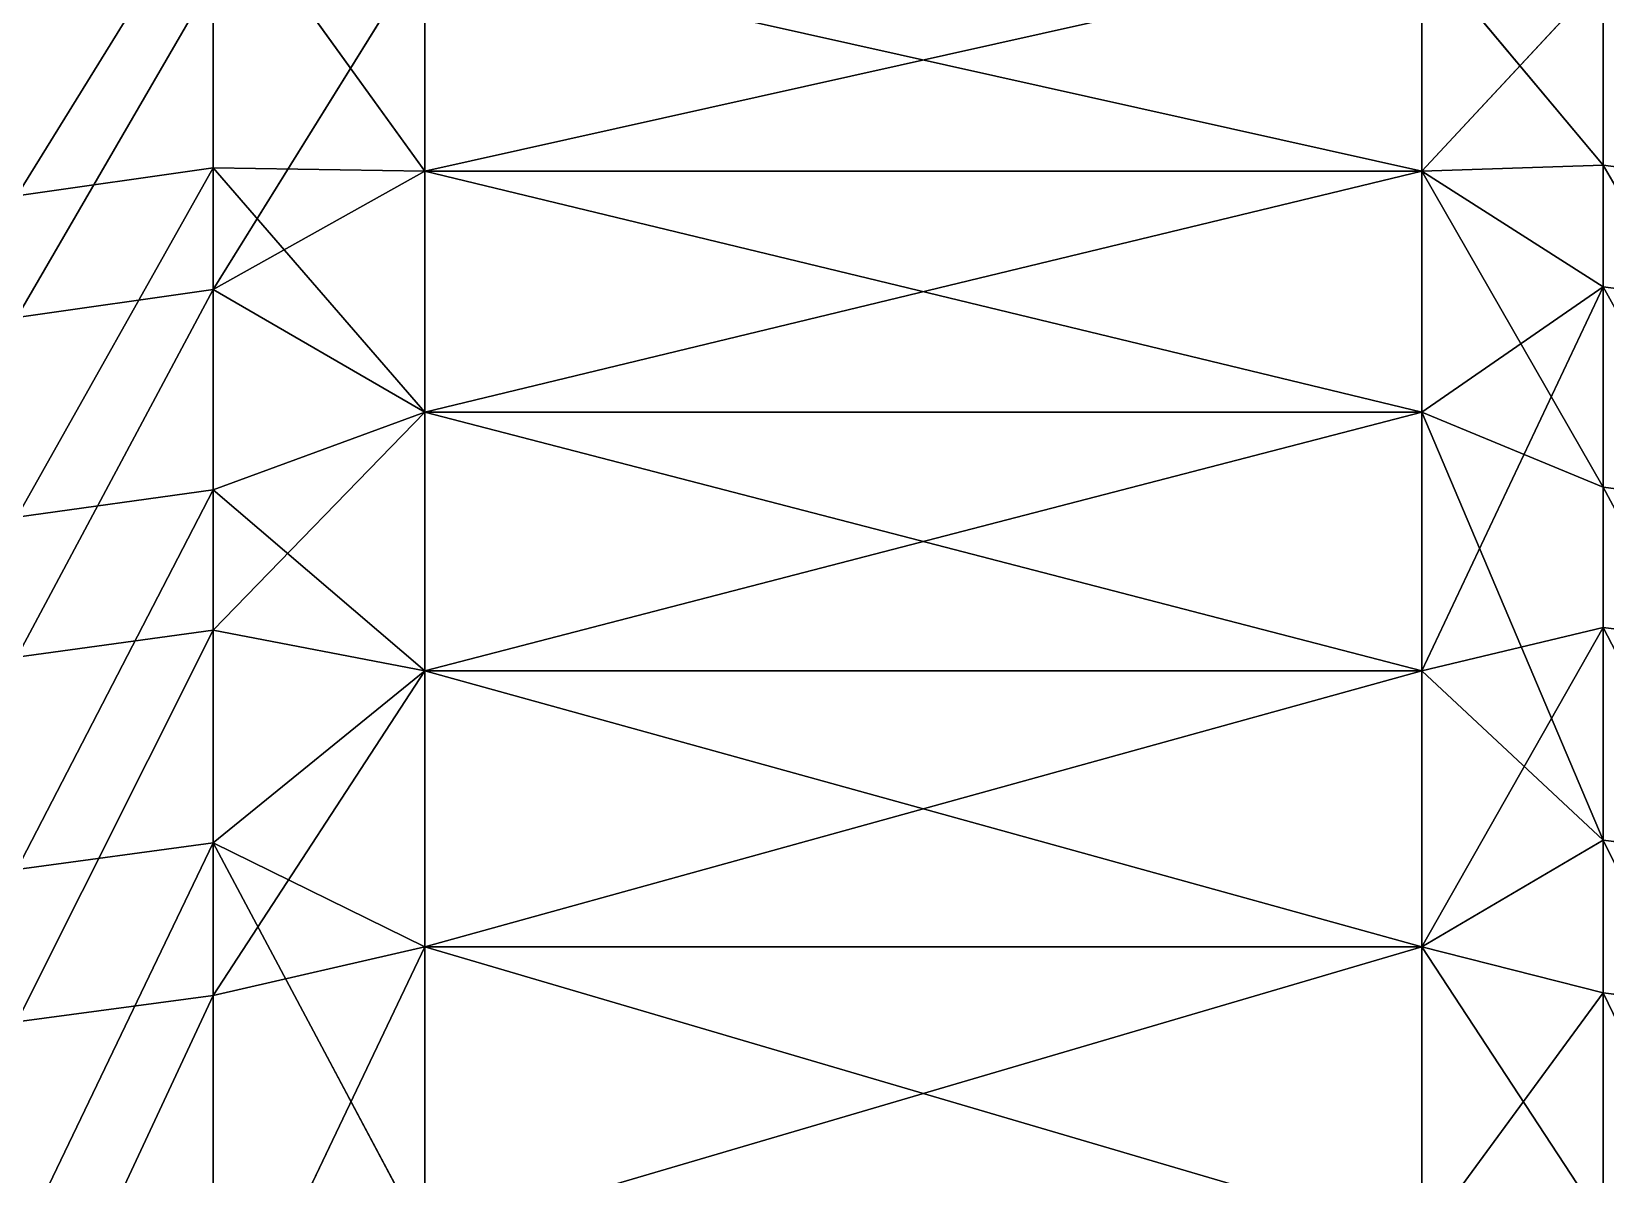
# Model space of a CAD drawing. Extents: x 207 to 387, y 94 to 160.
# Drawn here: x 250.46 to 250.6376, y 159.4171 to 159.5461 of the extents above; entities that cross this region are included whole.
import ezdxf

# ---------------------------------------------------------------- set-up
doc = ezdxf.new("R2010")
doc.units = 0
doc.header["$LTSCALE"] = 2.54
doc.layers.get('0').update_dxf_attribs({"color": 13, "linetype": 'CONTINUOUS'})

# ---------------------------------------------------------------- blocks, each defined once
blk = doc.blocks.new('SP_05_ALTFIELD_CREDENZA_DW')
at = {"color": 0}
for p, q in [((136.05654, 0.25224, 76.17676), (136.05654, 0.29684, 76.10826)), ((136.05654, 0.25224, 76.17676), (136.05654, 0.29684, 76.10826)), ((136.21336, 0.29712, 76.10845), (136.18949, 0.24706, 76.18341)), ((136.21336, 0.29712, 76.10845), (136.18949, 0.24706, 76.18341)), ((136.21336, 0.29712, 76.10845), (136.21336, 0.25253, 76.17693)), ((136.21336, 0.29712, 76.10845), (136.21336, 0.25253, 76.17693)), ((136.07699, 0.28013, 76.13139), (136.05654, 0.25224, 76.17676)), ((136.07699, 0.28013, 76.13139), (136.05654, 0.25224, 76.17676)), ((136.07699, 0.28013, 76.13139), (136.07699, 0.24706, 76.18341)), ((136.07699, 0.28013, 76.13139), (136.07699, 0.24706, 76.18341)), ((136.07699, 0.28013, 80.24361), (136.07699, 0.24706, 80.19159)), ((136.07699, 0.28013, 80.24361), (136.07699, 0.24706, 80.19159)), ((136.18949, 0.28013, 76.13139), (136.18949, 0.24706, 76.18341)), ((136.18949, 0.28013, 76.13139), (136.18949, 0.24706, 76.18341)), ((136.18949, 0.28013, 80.24361), (136.18949, 0.24706, 80.19159)), ((136.21336, 0.23532, 80.16956), (136.18949, 0.28013, 80.24361)), ((136.21336, 0.23532, 80.16956), (136.18949, 0.28013, 80.24361)), ((136.18949, 0.28013, 80.24361), (136.18949, 0.24706, 80.19159)), ((136.05654, 0.27827, 80.2391), (136.05654, 0.23503, 80.16973)), ((136.07699, 0.24706, 80.19159), (136.05654, 0.27827, 80.2391)), ((136.07699, 0.24706, 80.19159), (136.05654, 0.27827, 80.2391)), ((136.05654, 0.27827, 80.2391), (136.05654, 0.23503, 80.16973)), ((136.21336, 0.23532, 80.16956), (136.21336, 0.27855, 80.23891)), ((136.21336, 0.23532, 80.16956), (136.21336, 0.27855, 80.23891)), ((136.05654, 0.25224, 76.17676), (136.03364, 0.25504, 76.17848)), ((136.05654, 0.25224, 76.17676), (136.03364, 0.25504, 76.17848)), ((136.2355, 0.25549, 76.17876), (136.21336, 0.25253, 76.17693)), ((136.2355, 0.25549, 76.17876), (136.21336, 0.25253, 76.17693)), ((136.05654, 0.21101, 76.24734), (136.05654, 0.25224, 76.17676)), ((136.07699, 0.24706, 76.18341), (136.05654, 0.25224, 76.17676)), ((136.05654, 0.21101, 76.24734), (136.05654, 0.25224, 76.17676)), ((136.07699, 0.24706, 76.18341), (136.05654, 0.25224, 76.17676)), ((136.18949, 0.24706, 76.18341), (136.21336, 0.25253, 76.17693)), ((136.21336, 0.25253, 76.17693), (136.18949, 0.21592, 76.23661)), ((136.21336, 0.25253, 76.17693), (136.18949, 0.21592, 76.23661)), ((136.18949, 0.24706, 76.18341), (136.21336, 0.25253, 76.17693)), ((136.21336, 0.25253, 76.17693), (136.21336, 0.21131, 76.2475)), ((136.21336, 0.25253, 76.17693), (136.21336, 0.21131, 76.2475)), ((136.07699, 0.24706, 76.18341), (136.05654, 0.21101, 76.24734)), ((136.07699, 0.24706, 76.18341), (136.05654, 0.21101, 76.24734)), ((136.07699, 0.24706, 80.19159), (136.05654, 0.23503, 80.16973)), ((136.07699, 0.24706, 80.19159), (136.05654, 0.23503, 80.16973)), ((136.07699, 0.24706, 76.18341), (136.18949, 0.24706, 76.18341)), ((136.07699, 0.24706, 76.18341), (136.07699, 0.21592, 76.23661)), ((136.07699, 0.24706, 76.18341), (136.18949, 0.24706, 76.18341)), ((136.07699, 0.24706, 76.18341), (136.07699, 0.21592, 76.23661)), ((136.07699, 0.24706, 80.19159), (136.07699, 0.21592, 80.1384)), ((136.07699, 0.24706, 80.19159), (136.07699, 0.21592, 80.1384)), ((136.07699, 0.24706, 80.19159), (136.18949, 0.24706, 80.19159)), ((136.07699, 0.24706, 80.19159), (136.18949, 0.24706, 80.19159)), ((136.18949, 0.24706, 76.18341), (136.18949, 0.21592, 76.23661)), ((136.18949, 0.24706, 76.18341), (136.18949, 0.21592, 76.23661)), ((136.18949, 0.24706, 80.19159), (136.18949, 0.21592, 80.1384)), ((136.21336, 0.23532, 80.16956), (136.18949, 0.24706, 80.19159)), ((136.21336, 0.23532, 80.16956), (136.18949, 0.24706, 80.19159)), ((136.18949, 0.24706, 80.19159), (136.18949, 0.21592, 80.1384)), ((136.2355, 0.23832, 80.16779), (136.21336, 0.23532, 80.16956)), ((136.2355, 0.23832, 80.16779), (136.21336, 0.23532, 80.16956)), ((136.05654, 0.23503, 80.16973), (136.03364, 0.23786, 80.16806)), ((136.05654, 0.23503, 80.16973), (136.03364, 0.23786, 80.16806)), ((136.05654, 0.23503, 80.16973), (136.05654, 0.1952, 80.09835)), ((136.05654, 0.23503, 80.16973), (136.07699, 0.21592, 80.1384)), ((136.07699, 0.18674, 80.0841), (136.05654, 0.23503, 80.16973)), ((136.07699, 0.18674, 80.0841), (136.05654, 0.23503, 80.16973)), ((136.05654, 0.23503, 80.16973), (136.05654, 0.1952, 80.09835)), ((136.05654, 0.23503, 80.16973), (136.07699, 0.21592, 80.1384)), ((136.21336, 0.23532, 80.16956), (136.18949, 0.21592, 80.1384)), ((136.21336, 0.23532, 80.16956), (136.18949, 0.21592, 80.1384)), ((136.21336, 0.1955, 80.09819), (136.21336, 0.23532, 80.16956)), ((136.21336, 0.1955, 80.09819), (136.21336, 0.23532, 80.16956)), ((136.07699, 0.21592, 76.23661), (136.05654, 0.17261, 76.32115)), ((136.07699, 0.21592, 76.23661), (136.05654, 0.17261, 76.32115)), ((136.07699, 0.21592, 76.23661), (136.05654, 0.21101, 76.24734)), ((136.07699, 0.21592, 76.23661), (136.05654, 0.21101, 76.24734)), ((136.07699, 0.21592, 76.23661), (136.18949, 0.21592, 76.23661)), ((136.07699, 0.21592, 76.23661), (136.07699, 0.18674, 76.2909)), ((136.07699, 0.21592, 76.23661), (136.18949, 0.21592, 76.23661)), ((136.07699, 0.21592, 76.23661), (136.07699, 0.18674, 76.2909)), ((136.07699, 0.21592, 80.1384), (136.07699, 0.18674, 80.0841)), ((136.07699, 0.21592, 80.1384), (136.07699, 0.18674, 80.0841)), ((136.07699, 0.21592, 80.1384), (136.18949, 0.21592, 80.1384)), ((136.07699, 0.21592, 80.1384), (136.18949, 0.21592, 80.1384)), ((136.21336, 0.21131, 76.2475), (136.18949, 0.21592, 76.23661)), ((136.18949, 0.21592, 76.23661), (136.18949, 0.18674, 76.2909)), ((136.21336, 0.21131, 76.2475), (136.18949, 0.21592, 76.23661)), ((136.18949, 0.21592, 76.23661), (136.18949, 0.18674, 76.2909)), ((136.18949, 0.21592, 80.1384), (136.18949, 0.18674, 80.0841)), ((136.18949, 0.21592, 80.1384), (136.21336, 0.1955, 80.09819)), ((136.18949, 0.21592, 80.1384), (136.18949, 0.18674, 80.0841)), ((136.18949, 0.21592, 80.1384), (136.21336, 0.1955, 80.09819)), ((136.05654, 0.21101, 76.24734), (136.03364, 0.21389, 76.24892)), ((136.05654, 0.21101, 76.24734), (136.03364, 0.21389, 76.24892)), ((136.2355, 0.21436, 76.24918), (136.21336, 0.21131, 76.2475)), ((136.2355, 0.21436, 76.24918), (136.21336, 0.21131, 76.2475)), ((136.05654, 0.17261, 76.32115), (136.05654, 0.21101, 76.24734)), ((136.05654, 0.17261, 76.32115), (136.05654, 0.21101, 76.24734)), ((136.18949, 0.18674, 76.2909), (136.21336, 0.21131, 76.2475)), ((136.18949, 0.18674, 76.2909), (136.21336, 0.21131, 76.2475)), ((136.21336, 0.21131, 76.2475), (136.21336, 0.17291, 76.3213)), ((136.21336, 0.21131, 76.2475), (136.21336, 0.17291, 76.3213)), ((136.05654, 0.1952, 80.09835), (136.03364, 0.19811, 80.09682)), ((136.05654, 0.1952, 80.09835), (136.03364, 0.19811, 80.09682)), ((136.2355, 0.19858, 80.09657), (136.21336, 0.1955, 80.09819)), ((136.2355, 0.19858, 80.09657), (136.21336, 0.1955, 80.09819)), ((136.18949, 0.18674, 80.0841), (136.21336, 0.1955, 80.09819)), ((136.18949, 0.18674, 80.0841), (136.21336, 0.1955, 80.09819)), ((136.21336, 0.15919, 80.02498), (136.21336, 0.1955, 80.09819)), ((136.21336, 0.15919, 80.02498), (136.21336, 0.1955, 80.09819)), ((136.05654, 0.1952, 80.09835), (136.05654, 0.15888, 80.02512)), ((136.05654, 0.1952, 80.09835), (136.07699, 0.18674, 80.0841)), ((136.07699, 0.15956, 80.02877), (136.05654, 0.1952, 80.09835)), ((136.07699, 0.15956, 80.02877), (136.05654, 0.1952, 80.09835)), ((136.05654, 0.1952, 80.09835), (136.05654, 0.15888, 80.02512)), ((136.05654, 0.1952, 80.09835), (136.07699, 0.18674, 80.0841)), ((136.05654, 0.17261, 76.32115), (136.07699, 0.18674, 76.2909)), ((136.05654, 0.17261, 76.32115), (136.07699, 0.18674, 76.2909)), ((136.07699, 0.18674, 76.2909), (136.07699, 0.15956, 76.34623)), ((136.18949, 0.18674, 76.2909), (136.07699, 0.18674, 76.2909)), ((136.18949, 0.18674, 76.2909), (136.07699, 0.18674, 76.2909)), ((136.07699, 0.18674, 76.2909), (136.07699, 0.15956, 76.34623)), ((136.07699, 0.18674, 80.0841), (136.07699, 0.15956, 80.02877)), ((136.18949, 0.18674, 80.0841), (136.07699, 0.18674, 80.0841)), ((136.07699, 0.18674, 80.0841), (136.07699, 0.15956, 80.02877)), ((136.18949, 0.18674, 80.0841), (136.07699, 0.18674, 80.0841)), ((136.21336, 0.17291, 76.3213), (136.18949, 0.18674, 76.2909)), ((136.18949, 0.18674, 76.2909), (136.18949, 0.15956, 76.34623)), ((136.21336, 0.17291, 76.3213), (136.18949, 0.18674, 76.2909)), ((136.18949, 0.18674, 76.2909), (136.18949, 0.15956, 76.34623)), ((136.18949, 0.18674, 80.0841), (136.18949, 0.15956, 80.02877)), ((136.21336, 0.15919, 80.02498), (136.18949, 0.18674, 80.0841)), ((136.21336, 0.15919, 80.02498), (136.18949, 0.18674, 80.0841)), ((136.18949, 0.18674, 80.0841), (136.18949, 0.15956, 80.02877)), ((136.2355, 0.17604, 76.32283), (136.21336, 0.17291, 76.3213)), ((136.2355, 0.17604, 76.32283), (136.21336, 0.17291, 76.3213)), ((136.05654, 0.17261, 76.32115), (136.03364, 0.17555, 76.32259)), ((136.05654, 0.17261, 76.32115), (136.03364, 0.17555, 76.32259)), ((136.05654, 0.13756, 76.39753), (136.05654, 0.17261, 76.32115)), ((136.07699, 0.15956, 76.34623), (136.05654, 0.17261, 76.32115)), ((136.05654, 0.13756, 76.39753), (136.05654, 0.17261, 76.32115)), ((136.07699, 0.15956, 76.34623), (136.05654, 0.17261, 76.32115)), ((136.18949, 0.15956, 76.34623), (136.21336, 0.17291, 76.3213)), ((136.21336, 0.17291, 76.3213), (136.18949, 0.13442, 76.40251)), ((136.21336, 0.17291, 76.3213), (136.18949, 0.13442, 76.40251)), ((136.18949, 0.15956, 76.34623), (136.21336, 0.17291, 76.3213)), ((136.21336, 0.17291, 76.3213), (136.21336, 0.13787, 76.39766)), ((136.21336, 0.17291, 76.3213), (136.21336, 0.13787, 76.39766)), ((136.05654, 0.15888, 80.02512), (136.03364, 0.16186, 80.02374)), ((136.05654, 0.15888, 80.02512), (136.03364, 0.16186, 80.02374)), ((136.2355, 0.16234, 80.02351), (136.21336, 0.15919, 80.02498)), ((136.2355, 0.16234, 80.02351), (136.21336, 0.15919, 80.02498)), ((136.07699, 0.15956, 76.34623), (136.05654, 0.13756, 76.39753)), ((136.07699, 0.15956, 76.34623), (136.05654, 0.13756, 76.39753)), ((136.07699, 0.15956, 80.02877), (136.05654, 0.15888, 80.02512)), ((136.07699, 0.15956, 80.02877), (136.05654, 0.15888, 80.02512)), ((136.05654, 0.15888, 80.02512), (136.05654, 0.12615, 79.95022)), ((136.07699, 0.13442, 79.97249), (136.05654, 0.15888, 80.02512)), ((136.07699, 0.13442, 79.97249), (136.05654, 0.15888, 80.02512)), ((136.05654, 0.15888, 80.02512), (136.05654, 0.12615, 79.95022)), ((136.07699, 0.15956, 76.34623), (136.18949, 0.15956, 76.34623)), ((136.07699, 0.15956, 76.34623), (136.07699, 0.13442, 76.40251)), ((136.07699, 0.15956, 76.34623), (136.18949, 0.15956, 76.34623)), ((136.07699, 0.15956, 76.34623), (136.07699, 0.13442, 76.40251)), ((136.07699, 0.15956, 80.02877), (136.07699, 0.13442, 79.97249)), ((136.07699, 0.15956, 80.02877), (136.07699, 0.13442, 79.97249)), ((136.07699, 0.15956, 80.02877), (136.18949, 0.15956, 80.02877)), ((136.07699, 0.15956, 80.02877), (136.18949, 0.15956, 80.02877)), ((136.18949, 0.15956, 76.34623), (136.18949, 0.13442, 76.40251)), ((136.18949, 0.15956, 76.34623), (136.18949, 0.13442, 76.40251)), ((136.18949, 0.15956, 80.02877), (136.18949, 0.13442, 79.97249)), ((136.21336, 0.15919, 80.02498), (136.18949, 0.15956, 80.02877)), ((136.21336, 0.15919, 80.02498), (136.18949, 0.15956, 80.02877)), ((136.21336, 0.12646, 79.95009), (136.18949, 0.15956, 80.02877)), ((136.21336, 0.12646, 79.95009), (136.18949, 0.15956, 80.02877)), ((136.18949, 0.15956, 80.02877), (136.18949, 0.13442, 79.97249)), ((136.21336, 0.12646, 79.95009), (136.21336, 0.15919, 80.02498)), ((136.21336, 0.12646, 79.95009), (136.21336, 0.15919, 80.02498))]:
    blk.add_line(p, q, dxfattribs=at)
at = {"color": 18}
mesh = blk.add_polyface(dxfattribs=at)
corners = [(136.03364, 0.29955, 76.11011), (136.05654, 0.25224, 76.17676), (136.05654, 0.29684, 76.10826), (136.03364, 0.25504, 76.17848)]
mesh.append_faces([[corners[k] for k in face] for face in [(0, 1, 2), (1, 0, 3)]], dxfattribs={"vtx0": -1, "color": 18})
mesh = blk.add_polyface(dxfattribs=at)
corners = [(136.21336, 0.25253, 76.17693), (136.2355, 0.3, 76.11042), (136.21336, 0.29712, 76.10845), (136.2355, 0.25549, 76.17876)]
mesh.append_faces([[corners[k] for k in face] for face in [(0, 1, 2), (1, 0, 3)]], dxfattribs={"vtx0": -1, "color": 18})
mesh = blk.add_polyface(dxfattribs=at)
corners = [(136.05654, 0.25224, 76.17676), (136.07699, 0.28013, 76.13139), (136.05654, 0.29684, 76.10826)]
mesh.append_faces([[corners[k] for k in face] for face in [(0, 1, 2)]], dxfattribs={"color": 18})
mesh = blk.add_polyface(dxfattribs=at)
corners = [(136.18949, 0.24706, 76.18341), (136.21336, 0.25253, 76.17693), (136.21336, 0.29712, 76.10845)]
mesh.append_faces([[corners[k] for k in face] for face in [(0, 1, 2)]], dxfattribs={"color": 18})
mesh = blk.add_polyface(dxfattribs=at)
corners = [(136.18949, 0.24706, 76.18341), (136.21336, 0.29712, 76.10845), (136.18949, 0.28013, 76.13139)]
mesh.append_faces([[corners[k] for k in face] for face in [(0, 1, 2)]], dxfattribs={"color": 18})
mesh = blk.add_polyface(dxfattribs=at)
corners = [(136.03364, 0.28101, 80.23729), (136.05654, 0.23503, 80.16973), (136.03364, 0.23786, 80.16806), (136.05654, 0.27827, 80.2391)]
mesh.append_faces([[corners[k] for k in face] for face in [(0, 1, 2), (1, 0, 3)]], dxfattribs={"vtx0": -1, "color": 18})
mesh = blk.add_polyface(dxfattribs=at)
corners = [(136.21336, 0.23532, 80.16956), (136.2355, 0.28146, 80.237), (136.2355, 0.23832, 80.16779), (136.21336, 0.27855, 80.23891)]
mesh.append_faces([[corners[k] for k in face] for face in [(0, 1, 2), (1, 0, 3)]], dxfattribs={"vtx0": -1, "color": 18})
mesh = blk.add_polyface(dxfattribs=at)
corners = [(136.07699, 0.24706, 76.18341), (136.07699, 0.28013, 76.13139), (136.05654, 0.25224, 76.17676)]
mesh.append_faces([[corners[k] for k in face] for face in [(0, 1, 2)]], dxfattribs={"color": 18})
mesh = blk.add_polyface(dxfattribs=at)
corners = [(136.07699, 0.28013, 80.24361), (136.07699, 0.24706, 80.19159), (136.05654, 0.27827, 80.2391)]
mesh.append_faces([[corners[k] for k in face] for face in [(0, 1, 2)]], dxfattribs={"color": 18})
mesh = blk.add_polyface(dxfattribs=at)
corners = [(136.07699, 0.24706, 76.18341), (136.18949, 0.28013, 76.13139), (136.07699, 0.28013, 76.13139), (136.18949, 0.24706, 76.18341)]
mesh.append_faces([[corners[k] for k in face] for face in [(0, 1, 2), (1, 0, 3)]], dxfattribs={"vtx0": -1, "color": 18})
mesh = blk.add_polyface(dxfattribs=at)
corners = [(136.07699, 0.28013, 80.24361), (136.18949, 0.24706, 80.19159), (136.07699, 0.24706, 80.19159), (136.18949, 0.28013, 80.24361)]
mesh.append_faces([[corners[k] for k in face] for face in [(0, 1, 2), (1, 0, 3)]], dxfattribs={"vtx0": -1, "color": 18})
mesh = blk.add_polyface(dxfattribs=at)
corners = [(136.18949, 0.28013, 80.24361), (136.21336, 0.27855, 80.23891), (136.21336, 0.23532, 80.16956)]
mesh.append_faces([[corners[k] for k in face] for face in [(0, 1, 2)]], dxfattribs={"color": 18})
mesh = blk.add_polyface(dxfattribs=at)
corners = [(136.18949, 0.28013, 80.24361), (136.21336, 0.23532, 80.16956), (136.18949, 0.24706, 80.19159)]
mesh.append_faces([[corners[k] for k in face] for face in [(0, 1, 2)]], dxfattribs={"color": 18})
mesh = blk.add_polyface(dxfattribs=at)
corners = [(136.05654, 0.27827, 80.2391), (136.07699, 0.24706, 80.19159), (136.05654, 0.23503, 80.16973)]
mesh.append_faces([[corners[k] for k in face] for face in [(0, 1, 2)]], dxfattribs={"color": 18})
mesh = blk.add_polyface(dxfattribs=at)
corners = [(136.03364, 0.25504, 76.17848), (136.05654, 0.21101, 76.24734), (136.05654, 0.25224, 76.17676), (136.03364, 0.21389, 76.24892)]
mesh.append_faces([[corners[k] for k in face] for face in [(0, 1, 2), (1, 0, 3)]], dxfattribs={"vtx0": -1, "color": 18})
mesh = blk.add_polyface(dxfattribs=at)
corners = [(136.21336, 0.21131, 76.2475), (136.2355, 0.25549, 76.17876), (136.21336, 0.25253, 76.17693), (136.2355, 0.21436, 76.24918)]
mesh.append_faces([[corners[k] for k in face] for face in [(0, 1, 2), (1, 0, 3)]], dxfattribs={"vtx0": -1, "color": 18})
mesh = blk.add_polyface(dxfattribs=at)
corners = [(136.05654, 0.21101, 76.24734), (136.07699, 0.24706, 76.18341), (136.05654, 0.25224, 76.17676)]
mesh.append_faces([[corners[k] for k in face] for face in [(0, 1, 2)]], dxfattribs={"color": 18})
mesh = blk.add_polyface(dxfattribs=at)
corners = [(136.21336, 0.21131, 76.2475), (136.21336, 0.25253, 76.17693), (136.18949, 0.21592, 76.23661)]
mesh.append_faces([[corners[k] for k in face] for face in [(0, 1, 2)]], dxfattribs={"color": 18})
mesh = blk.add_polyface(dxfattribs=at)
corners = [(136.18949, 0.21592, 76.23661), (136.21336, 0.25253, 76.17693), (136.18949, 0.24706, 76.18341)]
mesh.append_faces([[corners[k] for k in face] for face in [(0, 1, 2)]], dxfattribs={"color": 18})
mesh = blk.add_polyface(dxfattribs=at)
corners = [(136.05654, 0.21101, 76.24734), (136.07699, 0.21592, 76.23661), (136.07699, 0.24706, 76.18341)]
mesh.append_faces([[corners[k] for k in face] for face in [(0, 1, 2)]], dxfattribs={"color": 18})
mesh = blk.add_polyface(dxfattribs=at)
corners = [(136.07699, 0.24706, 80.19159), (136.07699, 0.21592, 80.1384), (136.05654, 0.23503, 80.16973)]
mesh.append_faces([[corners[k] for k in face] for face in [(0, 1, 2)]], dxfattribs={"color": 18})
mesh = blk.add_polyface(dxfattribs=at)
corners = [(136.07699, 0.21592, 76.23661), (136.18949, 0.24706, 76.18341), (136.07699, 0.24706, 76.18341), (136.18949, 0.21592, 76.23661)]
mesh.append_faces([[corners[k] for k in face] for face in [(0, 1, 2), (1, 0, 3)]], dxfattribs={"vtx0": -1, "color": 18})
mesh = blk.add_polyface(dxfattribs=at)
corners = [(136.07699, 0.24706, 80.19159), (136.18949, 0.21592, 80.1384), (136.07699, 0.21592, 80.1384), (136.18949, 0.24706, 80.19159)]
mesh.append_faces([[corners[k] for k in face] for face in [(0, 1, 2), (1, 0, 3)]], dxfattribs={"vtx0": -1, "color": 18})
mesh = blk.add_polyface(dxfattribs=at)
corners = [(136.18949, 0.24706, 80.19159), (136.21336, 0.23532, 80.16956), (136.18949, 0.21592, 80.1384)]
mesh.append_faces([[corners[k] for k in face] for face in [(0, 1, 2)]], dxfattribs={"color": 18})
mesh = blk.add_polyface(dxfattribs=at)
corners = [(136.21336, 0.1955, 80.09819), (136.2355, 0.23832, 80.16779), (136.2355, 0.19858, 80.09657), (136.21336, 0.23532, 80.16956)]
mesh.append_faces([[corners[k] for k in face] for face in [(0, 1, 2), (1, 0, 3)]], dxfattribs={"vtx0": -1, "color": 18})
mesh = blk.add_polyface(dxfattribs=at)
corners = [(136.03364, 0.23786, 80.16806), (136.05654, 0.1952, 80.09835), (136.03364, 0.19811, 80.09682), (136.05654, 0.23503, 80.16973)]
mesh.append_faces([[corners[k] for k in face] for face in [(0, 1, 2), (1, 0, 3)]], dxfattribs={"vtx0": -1, "color": 18})
mesh = blk.add_polyface(dxfattribs=at)
corners = [(136.05654, 0.23503, 80.16973), (136.07699, 0.21592, 80.1384), (136.07699, 0.18674, 80.0841)]
mesh.append_faces([[corners[k] for k in face] for face in [(0, 1, 2)]], dxfattribs={"color": 18})
mesh = blk.add_polyface(dxfattribs=at)
corners = [(136.05654, 0.23503, 80.16973), (136.07699, 0.18674, 80.0841), (136.05654, 0.1952, 80.09835)]
mesh.append_faces([[corners[k] for k in face] for face in [(0, 1, 2)]], dxfattribs={"color": 18})
mesh = blk.add_polyface(dxfattribs=at)
corners = [(136.21336, 0.23532, 80.16956), (136.21336, 0.1955, 80.09819), (136.18949, 0.21592, 80.1384)]
mesh.append_faces([[corners[k] for k in face] for face in [(0, 1, 2)]], dxfattribs={"color": 18})
mesh = blk.add_polyface(dxfattribs=at)
corners = [(136.05654, 0.17261, 76.32115), (136.07699, 0.18674, 76.2909), (136.07699, 0.21592, 76.23661)]
mesh.append_faces([[corners[k] for k in face] for face in [(0, 1, 2)]], dxfattribs={"color": 18})
mesh = blk.add_polyface(dxfattribs=at)
corners = [(136.05654, 0.17261, 76.32115), (136.07699, 0.21592, 76.23661), (136.05654, 0.21101, 76.24734)]
mesh.append_faces([[corners[k] for k in face] for face in [(0, 1, 2)]], dxfattribs={"color": 18})
mesh = blk.add_polyface(dxfattribs=at)
corners = [(136.07699, 0.18674, 76.2909), (136.18949, 0.21592, 76.23661), (136.07699, 0.21592, 76.23661), (136.18949, 0.18674, 76.2909)]
mesh.append_faces([[corners[k] for k in face] for face in [(0, 1, 2), (1, 0, 3)]], dxfattribs={"vtx0": -1, "color": 18})
mesh = blk.add_polyface(dxfattribs=at)
corners = [(136.07699, 0.21592, 80.1384), (136.18949, 0.18674, 80.0841), (136.07699, 0.18674, 80.0841), (136.18949, 0.21592, 80.1384)]
mesh.append_faces([[corners[k] for k in face] for face in [(0, 1, 2), (1, 0, 3)]], dxfattribs={"vtx0": -1, "color": 18})
mesh = blk.add_polyface(dxfattribs=at)
corners = [(136.18949, 0.18674, 76.2909), (136.21336, 0.21131, 76.2475), (136.18949, 0.21592, 76.23661)]
mesh.append_faces([[corners[k] for k in face] for face in [(0, 1, 2)]], dxfattribs={"color": 18})
mesh = blk.add_polyface(dxfattribs=at)
corners = [(136.18949, 0.21592, 80.1384), (136.21336, 0.1955, 80.09819), (136.18949, 0.18674, 80.0841)]
mesh.append_faces([[corners[k] for k in face] for face in [(0, 1, 2)]], dxfattribs={"color": 18})
mesh = blk.add_polyface(dxfattribs=at)
corners = [(136.03364, 0.21389, 76.24892), (136.05654, 0.17261, 76.32115), (136.05654, 0.21101, 76.24734), (136.03364, 0.17555, 76.32259)]
mesh.append_faces([[corners[k] for k in face] for face in [(0, 1, 2), (1, 0, 3)]], dxfattribs={"vtx0": -1, "color": 18})
mesh = blk.add_polyface(dxfattribs=at)
corners = [(136.21336, 0.17291, 76.3213), (136.2355, 0.21436, 76.24918), (136.21336, 0.21131, 76.2475), (136.2355, 0.17604, 76.32283)]
mesh.append_faces([[corners[k] for k in face] for face in [(0, 1, 2), (1, 0, 3)]], dxfattribs={"vtx0": -1, "color": 18})
mesh = blk.add_polyface(dxfattribs=at)
corners = [(136.21336, 0.17291, 76.3213), (136.21336, 0.21131, 76.2475), (136.18949, 0.18674, 76.2909)]
mesh.append_faces([[corners[k] for k in face] for face in [(0, 1, 2)]], dxfattribs={"color": 18})
mesh = blk.add_polyface(dxfattribs=at)
corners = [(136.03364, 0.19811, 80.09682), (136.05654, 0.15888, 80.02512), (136.03364, 0.16186, 80.02374), (136.05654, 0.1952, 80.09835)]
mesh.append_faces([[corners[k] for k in face] for face in [(0, 1, 2), (1, 0, 3)]], dxfattribs={"vtx0": -1, "color": 18})
mesh = blk.add_polyface(dxfattribs=at)
corners = [(136.21336, 0.15919, 80.02498), (136.2355, 0.19858, 80.09657), (136.2355, 0.16234, 80.02351), (136.21336, 0.1955, 80.09819)]
mesh.append_faces([[corners[k] for k in face] for face in [(0, 1, 2), (1, 0, 3)]], dxfattribs={"vtx0": -1, "color": 18})
mesh = blk.add_polyface(dxfattribs=at)
corners = [(136.21336, 0.1955, 80.09819), (136.21336, 0.15919, 80.02498), (136.18949, 0.18674, 80.0841)]
mesh.append_faces([[corners[k] for k in face] for face in [(0, 1, 2)]], dxfattribs={"color": 18})
mesh = blk.add_polyface(dxfattribs=at)
corners = [(136.05654, 0.1952, 80.09835), (136.07699, 0.18674, 80.0841), (136.07699, 0.15956, 80.02877)]
mesh.append_faces([[corners[k] for k in face] for face in [(0, 1, 2)]], dxfattribs={"color": 18})
mesh = blk.add_polyface(dxfattribs=at)
corners = [(136.05654, 0.1952, 80.09835), (136.07699, 0.15956, 80.02877), (136.05654, 0.15888, 80.02512)]
mesh.append_faces([[corners[k] for k in face] for face in [(0, 1, 2)]], dxfattribs={"color": 18})
mesh = blk.add_polyface(dxfattribs=at)
corners = [(136.07699, 0.15956, 76.34623), (136.07699, 0.18674, 76.2909), (136.05654, 0.17261, 76.32115)]
mesh.append_faces([[corners[k] for k in face] for face in [(0, 1, 2)]], dxfattribs={"color": 18})
mesh = blk.add_polyface(dxfattribs=at)
corners = [(136.07699, 0.15956, 76.34623), (136.18949, 0.18674, 76.2909), (136.07699, 0.18674, 76.2909), (136.18949, 0.15956, 76.34623)]
mesh.append_faces([[corners[k] for k in face] for face in [(0, 1, 2), (1, 0, 3)]], dxfattribs={"vtx0": -1, "color": 18})
mesh = blk.add_polyface(dxfattribs=at)
corners = [(136.07699, 0.18674, 80.0841), (136.18949, 0.15956, 80.02877), (136.07699, 0.15956, 80.02877), (136.18949, 0.18674, 80.0841)]
mesh.append_faces([[corners[k] for k in face] for face in [(0, 1, 2), (1, 0, 3)]], dxfattribs={"vtx0": -1, "color": 18})
mesh = blk.add_polyface(dxfattribs=at)
corners = [(136.18949, 0.15956, 76.34623), (136.21336, 0.17291, 76.3213), (136.18949, 0.18674, 76.2909)]
mesh.append_faces([[corners[k] for k in face] for face in [(0, 1, 2)]], dxfattribs={"color": 18})
mesh = blk.add_polyface(dxfattribs=at)
corners = [(136.18949, 0.18674, 80.0841), (136.21336, 0.15919, 80.02498), (136.18949, 0.15956, 80.02877)]
mesh.append_faces([[corners[k] for k in face] for face in [(0, 1, 2)]], dxfattribs={"color": 18})
mesh = blk.add_polyface(dxfattribs=at)
corners = [(136.21336, 0.13787, 76.39766), (136.2355, 0.17604, 76.32283), (136.21336, 0.17291, 76.3213), (136.2355, 0.14107, 76.39904)]
mesh.append_faces([[corners[k] for k in face] for face in [(0, 1, 2), (1, 0, 3)]], dxfattribs={"vtx0": -1, "color": 18})
mesh = blk.add_polyface(dxfattribs=at)
corners = [(136.03364, 0.17555, 76.32259), (136.05654, 0.13756, 76.39753), (136.05654, 0.17261, 76.32115), (136.03364, 0.14058, 76.39882)]
mesh.append_faces([[corners[k] for k in face] for face in [(0, 1, 2), (1, 0, 3)]], dxfattribs={"vtx0": -1, "color": 18})
mesh = blk.add_polyface(dxfattribs=at)
corners = [(136.05654, 0.13756, 76.39753), (136.07699, 0.15956, 76.34623), (136.05654, 0.17261, 76.32115)]
mesh.append_faces([[corners[k] for k in face] for face in [(0, 1, 2)]], dxfattribs={"color": 18})
mesh = blk.add_polyface(dxfattribs=at)
corners = [(136.18949, 0.13442, 76.40251), (136.21336, 0.13787, 76.39766), (136.21336, 0.17291, 76.3213)]
mesh.append_faces([[corners[k] for k in face] for face in [(0, 1, 2)]], dxfattribs={"color": 18})
mesh = blk.add_polyface(dxfattribs=at)
corners = [(136.18949, 0.13442, 76.40251), (136.21336, 0.17291, 76.3213), (136.18949, 0.15956, 76.34623)]
mesh.append_faces([[corners[k] for k in face] for face in [(0, 1, 2)]], dxfattribs={"color": 18})
mesh = blk.add_polyface(dxfattribs=at)
corners = [(136.03364, 0.16186, 80.02374), (136.05654, 0.12615, 79.95022), (136.03364, 0.12919, 79.94898), (136.05654, 0.15888, 80.02512)]
mesh.append_faces([[corners[k] for k in face] for face in [(0, 1, 2), (1, 0, 3)]], dxfattribs={"vtx0": -1, "color": 18})
mesh = blk.add_polyface(dxfattribs=at)
corners = [(136.21336, 0.12646, 79.95009), (136.2355, 0.16234, 80.02351), (136.2355, 0.12969, 79.94878), (136.21336, 0.15919, 80.02498)]
mesh.append_faces([[corners[k] for k in face] for face in [(0, 1, 2), (1, 0, 3)]], dxfattribs={"vtx0": -1, "color": 18})
mesh = blk.add_polyface(dxfattribs=at)
corners = [(136.07699, 0.13442, 76.40251), (136.07699, 0.15956, 76.34623), (136.05654, 0.13756, 76.39753)]
mesh.append_faces([[corners[k] for k in face] for face in [(0, 1, 2)]], dxfattribs={"color": 18})
mesh = blk.add_polyface(dxfattribs=at)
corners = [(136.07699, 0.15956, 80.02877), (136.07699, 0.13442, 79.97249), (136.05654, 0.15888, 80.02512)]
mesh.append_faces([[corners[k] for k in face] for face in [(0, 1, 2)]], dxfattribs={"color": 18})
mesh = blk.add_polyface(dxfattribs=at)
corners = [(136.05654, 0.15888, 80.02512), (136.07699, 0.13442, 79.97249), (136.05654, 0.12615, 79.95022)]
mesh.append_faces([[corners[k] for k in face] for face in [(0, 1, 2)]], dxfattribs={"color": 18})
mesh = blk.add_polyface(dxfattribs=at)
corners = [(136.07699, 0.13442, 76.40251), (136.18949, 0.15956, 76.34623), (136.07699, 0.15956, 76.34623), (136.18949, 0.13442, 76.40251)]
mesh.append_faces([[corners[k] for k in face] for face in [(0, 1, 2), (1, 0, 3)]], dxfattribs={"vtx0": -1, "color": 18})
mesh = blk.add_polyface(dxfattribs=at)
corners = [(136.07699, 0.15956, 80.02877), (136.18949, 0.13442, 79.97249), (136.07699, 0.13442, 79.97249), (136.18949, 0.15956, 80.02877)]
mesh.append_faces([[corners[k] for k in face] for face in [(0, 1, 2), (1, 0, 3)]], dxfattribs={"vtx0": -1, "color": 18})
mesh = blk.add_polyface(dxfattribs=at)
corners = [(136.18949, 0.15956, 80.02877), (136.21336, 0.15919, 80.02498), (136.21336, 0.12646, 79.95009)]
mesh.append_faces([[corners[k] for k in face] for face in [(0, 1, 2)]], dxfattribs={"color": 18})
mesh = blk.add_polyface(dxfattribs=at)
corners = [(136.18949, 0.15956, 80.02877), (136.21336, 0.12646, 79.95009), (136.18949, 0.13442, 79.97249)]
mesh.append_faces([[corners[k] for k in face] for face in [(0, 1, 2)]], dxfattribs={"color": 18})

msp = doc.modelspace()

# ---------------------------------------------------------------- block references
at = {"color": 23, "rotation": 180}
msp.add_blockref('SP_05_ALTFIELD_CREDENZA_DW', (386.69383, 159.68985), dxfattribs=at)

doc.saveas('drawing.dxf')
